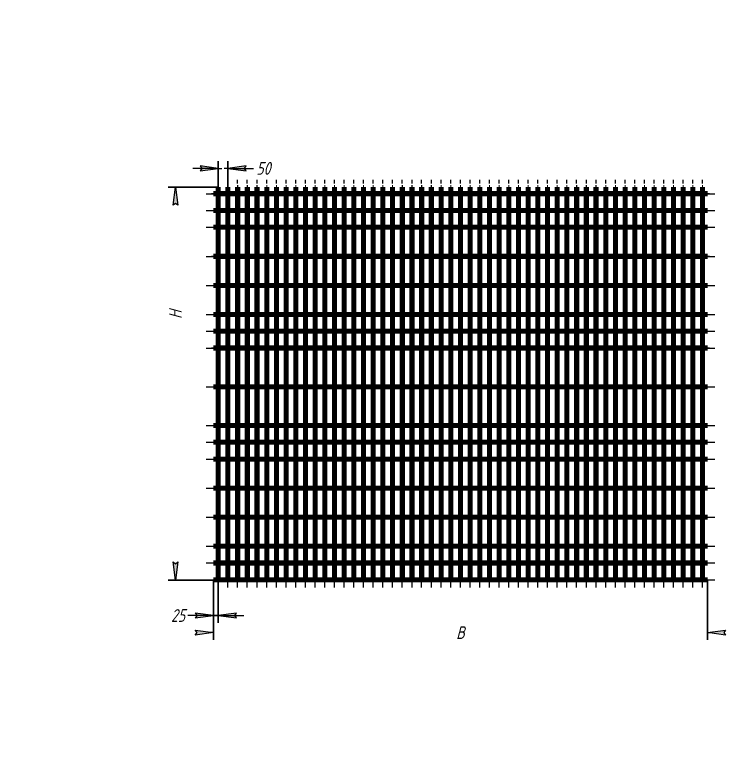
# Model space of a CAD drawing. Header units: millimetres. Extents: x 0 to 594, y 0 to 420.
# Drawn here: x 0 to 195.3, y 220 to 420 of the extents above; entities that cross this region are included whole.
import ezdxf

# ---------------------------------------------------------------- set-up
doc = ezdxf.new("R2010")
doc.units = ezdxf.units.MM
for name, pattern in [('K5LT_AXLED', [16.267104, 11.767104, -1.5, 1.5, -1.5]), ('K5LT_BASIC', [0]), ('K5LT_THIN', [0])]:
    doc.linetypes.add(name, pattern=pattern)
for name, color, linetype, true_color in [('DIM', 6, 'Continuous', 0xff00ff), ('FOR', 7, 'Continuous', 0xffffff), ('G', 3, 'Continuous', 0x00ff00), ('OSI', 2, 'Continuous', 0xffff00), ('R', 1, 'Continuous', 0xff0000)]:
    doc.layers.add(name, color=color, linetype=linetype, true_color=true_color)
doc.layers.add('Системный слой', color=7, linetype='Continuous')
doc.styles.add('KDIMTEXTSTYLE', font='GOST_AU.SHX', dxfattribs={"width": 0.96, "oblique": 15, "height": 5})
doc.dimstyles.new('KDIMSTYLE (0.10)', dxfattribs={"dimtxt": 5, "dimasz": 1, "dimexe": 2, "dimexo": 0, "dimgap": 1, "dimtad": 1, "dimlfac": 10, "dimtxsty": 'KDIMTEXTSTYLE', "dimsah": 1, "dimcen": 0, "dimdle": 1, "dimadec": 0, "dimazin": 0, "dimtfac": 0.667, "dimtmove": 0, "dimatfit": 3, "dimfxl": 1, "dimtvp": 1, "dimtolj": 1, "dimtzin": 0, "dimarcsym": 0})

# ---------------------------------------------------------------- blocks, each defined once
blk = doc.blocks.new('U76')
at = {"layer": 'G', "color": 5, "linetype": 'K5LT_BASIC', "lineweight": 60, "true_color": 0x0000ff}
for p, q in [((55.78, 264.77), (55.78, 372.66)), ((55.78, 372.66), (55.98, 372.66)), ((55.98, 264.77), (55.98, 372.66)), ((55.78, 264.77), (55.98, 264.77))]:
    blk.add_line(p, q, dxfattribs=at)
at = {"layer": 'OSI', "color": 30, "linetype": 'K5LT_AXLED', "lineweight": 18, "true_color": 0xff8000}
blk.add_line((55.88, 262.77), (55.88, 374.66), dxfattribs=at)
blk = doc.blocks.new('U77')
at = {"layer": 'G', "color": 5, "linetype": 'K5LT_BASIC', "lineweight": 60, "true_color": 0x0000ff}
for p, q in [((58.44, 264.77), (58.44, 372.66)), ((58.44, 372.66), (58.64, 372.66)), ((58.64, 264.77), (58.64, 372.66)), ((58.44, 264.77), (58.64, 264.77))]:
    blk.add_line(p, q, dxfattribs=at)
at = {"layer": 'OSI', "color": 30, "linetype": 'K5LT_AXLED', "lineweight": 18, "true_color": 0xff8000}
blk.add_line((58.54, 262.77), (58.54, 374.66), dxfattribs=at)
blk = doc.blocks.new('U78')
at = {"layer": 'G', "color": 5, "linetype": 'K5LT_BASIC', "lineweight": 60, "true_color": 0x0000ff}
for p, q in [((61.1, 264.77), (61.1, 372.66)), ((61.1, 372.66), (61.3, 372.66)), ((61.3, 264.77), (61.3, 372.66)), ((61.1, 264.77), (61.3, 264.77))]:
    blk.add_line(p, q, dxfattribs=at)
at = {"layer": 'OSI', "color": 30, "linetype": 'K5LT_AXLED', "lineweight": 18, "true_color": 0xff8000}
blk.add_line((61.2, 262.77), (61.2, 374.66), dxfattribs=at)
blk = doc.blocks.new('U79')
at = {"layer": 'G', "color": 5, "linetype": 'K5LT_BASIC', "lineweight": 60, "true_color": 0x0000ff}
for p, q in [((63.75, 264.77), (63.75, 372.66)), ((63.75, 372.66), (63.96, 372.66)), ((63.96, 264.77), (63.96, 372.66)), ((63.75, 264.77), (63.96, 264.77))]:
    blk.add_line(p, q, dxfattribs=at)
at = {"layer": 'OSI', "color": 30, "linetype": 'K5LT_AXLED', "lineweight": 18, "true_color": 0xff8000}
blk.add_line((63.85, 262.77), (63.85, 374.66), dxfattribs=at)
blk = doc.blocks.new('U80')
at = {"layer": 'G', "color": 5, "linetype": 'K5LT_BASIC', "lineweight": 60, "true_color": 0x0000ff}
for p, q in [((66.41, 264.77), (66.41, 372.66)), ((66.41, 372.66), (66.61, 372.66)), ((66.61, 264.77), (66.61, 372.66)), ((66.41, 264.77), (66.61, 264.77))]:
    blk.add_line(p, q, dxfattribs=at)
at = {"layer": 'OSI', "color": 30, "linetype": 'K5LT_AXLED', "lineweight": 18, "true_color": 0xff8000}
blk.add_line((66.51, 262.77), (66.51, 374.66), dxfattribs=at)
blk = doc.blocks.new('U81')
at = {"layer": 'G', "color": 5, "linetype": 'K5LT_BASIC', "lineweight": 60, "true_color": 0x0000ff}
for p, q in [((69.07, 264.77), (69.07, 372.66)), ((69.07, 372.66), (69.27, 372.66)), ((69.27, 264.77), (69.27, 372.66)), ((69.07, 264.77), (69.27, 264.77))]:
    blk.add_line(p, q, dxfattribs=at)
at = {"layer": 'OSI', "color": 30, "linetype": 'K5LT_AXLED', "lineweight": 18, "true_color": 0xff8000}
blk.add_line((69.17, 262.77), (69.17, 374.66), dxfattribs=at)
blk = doc.blocks.new('U82')
at = {"layer": 'G', "color": 5, "linetype": 'K5LT_BASIC', "lineweight": 60, "true_color": 0x0000ff}
for p, q in [((71.72, 264.77), (71.72, 372.66)), ((71.72, 372.66), (71.93, 372.66)), ((71.93, 264.77), (71.93, 372.66)), ((71.72, 264.77), (71.93, 264.77))]:
    blk.add_line(p, q, dxfattribs=at)
at = {"layer": 'OSI', "color": 30, "linetype": 'K5LT_AXLED', "lineweight": 18, "true_color": 0xff8000}
blk.add_line((71.83, 262.77), (71.83, 374.66), dxfattribs=at)
blk = doc.blocks.new('U83')
at = {"layer": 'G', "color": 5, "linetype": 'K5LT_BASIC', "lineweight": 60, "true_color": 0x0000ff}
for p, q in [((74.38, 264.77), (74.38, 372.66)), ((74.38, 372.66), (74.58, 372.66)), ((74.58, 264.77), (74.58, 372.66)), ((74.38, 264.77), (74.58, 264.77))]:
    blk.add_line(p, q, dxfattribs=at)
at = {"layer": 'OSI', "color": 30, "linetype": 'K5LT_AXLED', "lineweight": 18, "true_color": 0xff8000}
blk.add_line((74.48, 262.77), (74.48, 374.66), dxfattribs=at)
blk = doc.blocks.new('U84')
at = {"layer": 'G', "color": 5, "linetype": 'K5LT_BASIC', "lineweight": 60, "true_color": 0x0000ff}
for p, q in [((77.04, 264.77), (77.04, 372.66)), ((77.04, 372.66), (77.24, 372.66)), ((77.24, 264.77), (77.24, 372.66)), ((77.04, 264.77), (77.24, 264.77))]:
    blk.add_line(p, q, dxfattribs=at)
at = {"layer": 'OSI', "color": 30, "linetype": 'K5LT_AXLED', "lineweight": 18, "true_color": 0xff8000}
blk.add_line((77.14, 262.77), (77.14, 374.66), dxfattribs=at)
blk = doc.blocks.new('U85')
at = {"layer": 'G', "color": 5, "linetype": 'K5LT_BASIC', "lineweight": 60, "true_color": 0x0000ff}
for p, q in [((79.7, 264.77), (79.7, 372.66)), ((79.7, 372.66), (79.9, 372.66)), ((79.9, 264.77), (79.9, 372.66)), ((79.7, 264.77), (79.9, 264.77))]:
    blk.add_line(p, q, dxfattribs=at)
at = {"layer": 'OSI', "color": 30, "linetype": 'K5LT_AXLED', "lineweight": 18, "true_color": 0xff8000}
blk.add_line((79.8, 262.77), (79.8, 374.66), dxfattribs=at)
blk = doc.blocks.new('U86')
at = {"layer": 'G', "color": 5, "linetype": 'K5LT_BASIC', "lineweight": 60, "true_color": 0x0000ff}
for p, q in [((82.35, 264.77), (82.35, 372.66)), ((82.35, 372.66), (82.56, 372.66)), ((82.56, 264.77), (82.56, 372.66)), ((82.35, 264.77), (82.56, 264.77))]:
    blk.add_line(p, q, dxfattribs=at)
at = {"layer": 'OSI', "color": 30, "linetype": 'K5LT_AXLED', "lineweight": 18, "true_color": 0xff8000}
blk.add_line((82.45, 262.77), (82.45, 374.66), dxfattribs=at)
blk = doc.blocks.new('U87')
at = {"layer": 'G', "color": 5, "linetype": 'K5LT_BASIC', "lineweight": 60, "true_color": 0x0000ff}
for p, q in [((85.01, 264.77), (85.01, 372.66)), ((85.01, 372.66), (85.21, 372.66)), ((85.21, 264.77), (85.21, 372.66)), ((85.01, 264.77), (85.21, 264.77))]:
    blk.add_line(p, q, dxfattribs=at)
at = {"layer": 'OSI', "color": 30, "linetype": 'K5LT_AXLED', "lineweight": 18, "true_color": 0xff8000}
blk.add_line((85.11, 262.77), (85.11, 374.66), dxfattribs=at)
blk = doc.blocks.new('U88')
at = {"layer": 'G', "color": 5, "linetype": 'K5LT_BASIC', "lineweight": 60, "true_color": 0x0000ff}
for p, q in [((87.67, 264.77), (87.67, 372.66)), ((87.67, 372.66), (87.87, 372.66)), ((87.87, 264.77), (87.87, 372.66)), ((87.67, 264.77), (87.87, 264.77))]:
    blk.add_line(p, q, dxfattribs=at)
at = {"layer": 'OSI', "color": 30, "linetype": 'K5LT_AXLED', "lineweight": 18, "true_color": 0xff8000}
blk.add_line((87.77, 262.77), (87.77, 374.66), dxfattribs=at)
blk = doc.blocks.new('U89')
at = {"layer": 'G', "color": 5, "linetype": 'K5LT_BASIC', "lineweight": 60, "true_color": 0x0000ff}
for p, q in [((90.33, 264.77), (90.33, 372.66)), ((90.33, 372.66), (90.53, 372.66)), ((90.53, 264.77), (90.53, 372.66)), ((90.33, 264.77), (90.53, 264.77))]:
    blk.add_line(p, q, dxfattribs=at)
at = {"layer": 'OSI', "color": 30, "linetype": 'K5LT_AXLED', "lineweight": 18, "true_color": 0xff8000}
blk.add_line((90.43, 262.77), (90.43, 374.66), dxfattribs=at)
blk = doc.blocks.new('U90')
at = {"layer": 'G', "color": 5, "linetype": 'K5LT_BASIC', "lineweight": 60, "true_color": 0x0000ff}
for p, q in [((92.98, 264.77), (92.98, 372.66)), ((92.98, 372.66), (93.18, 372.66)), ((93.18, 264.77), (93.18, 372.66)), ((92.98, 264.77), (93.18, 264.77))]:
    blk.add_line(p, q, dxfattribs=at)
at = {"layer": 'OSI', "color": 30, "linetype": 'K5LT_AXLED', "lineweight": 18, "true_color": 0xff8000}
blk.add_line((93.08, 262.77), (93.08, 374.66), dxfattribs=at)
blk = doc.blocks.new('U91')
at = {"layer": 'G', "color": 5, "linetype": 'K5LT_BASIC', "lineweight": 60, "true_color": 0x0000ff}
for p, q in [((95.64, 264.77), (95.64, 372.66)), ((95.64, 372.66), (95.84, 372.66)), ((95.84, 264.77), (95.84, 372.66)), ((95.64, 264.77), (95.84, 264.77))]:
    blk.add_line(p, q, dxfattribs=at)
at = {"layer": 'OSI', "color": 30, "linetype": 'K5LT_AXLED', "lineweight": 18, "true_color": 0xff8000}
blk.add_line((95.74, 262.77), (95.74, 374.66), dxfattribs=at)
blk = doc.blocks.new('U92')
at = {"layer": 'G', "color": 5, "linetype": 'K5LT_BASIC', "lineweight": 60, "true_color": 0x0000ff}
for p, q in [((98.3, 264.77), (98.3, 372.66)), ((98.3, 372.66), (98.5, 372.66)), ((98.5, 264.77), (98.5, 372.66)), ((98.3, 264.77), (98.5, 264.77))]:
    blk.add_line(p, q, dxfattribs=at)
at = {"layer": 'OSI', "color": 30, "linetype": 'K5LT_AXLED', "lineweight": 18, "true_color": 0xff8000}
blk.add_line((98.4, 262.77), (98.4, 374.66), dxfattribs=at)
blk = doc.blocks.new('U93')
at = {"layer": 'G', "color": 5, "linetype": 'K5LT_BASIC', "lineweight": 60, "true_color": 0x0000ff}
for p, q in [((100.95, 264.77), (100.95, 372.66)), ((100.95, 372.66), (101.16, 372.66)), ((101.16, 264.77), (101.16, 372.66)), ((100.95, 264.77), (101.16, 264.77))]:
    blk.add_line(p, q, dxfattribs=at)
at = {"layer": 'OSI', "color": 30, "linetype": 'K5LT_AXLED', "lineweight": 18, "true_color": 0xff8000}
blk.add_line((101.06, 262.77), (101.06, 374.66), dxfattribs=at)
blk = doc.blocks.new('U94')
at = {"layer": 'G', "color": 5, "linetype": 'K5LT_BASIC', "lineweight": 60, "true_color": 0x0000ff}
for p, q in [((103.61, 264.77), (103.61, 372.66)), ((103.61, 372.66), (103.81, 372.66)), ((103.81, 264.77), (103.81, 372.66)), ((103.61, 264.77), (103.81, 264.77))]:
    blk.add_line(p, q, dxfattribs=at)
at = {"layer": 'OSI', "color": 30, "linetype": 'K5LT_AXLED', "lineweight": 18, "true_color": 0xff8000}
blk.add_line((103.71, 262.77), (103.71, 374.66), dxfattribs=at)
blk = doc.blocks.new('U95')
at = {"layer": 'G', "color": 5, "linetype": 'K5LT_BASIC', "lineweight": 60, "true_color": 0x0000ff}
for p, q in [((106.27, 264.77), (106.27, 372.66)), ((106.27, 372.66), (106.47, 372.66)), ((106.47, 264.77), (106.47, 372.66)), ((106.27, 264.77), (106.47, 264.77))]:
    blk.add_line(p, q, dxfattribs=at)
at = {"layer": 'OSI', "color": 30, "linetype": 'K5LT_AXLED', "lineweight": 18, "true_color": 0xff8000}
blk.add_line((106.37, 262.77), (106.37, 374.66), dxfattribs=at)
blk = doc.blocks.new('U96')
at = {"layer": 'G', "color": 5, "linetype": 'K5LT_BASIC', "lineweight": 60, "true_color": 0x0000ff}
for p, q in [((108.93, 264.77), (108.93, 372.66)), ((108.93, 372.66), (109.13, 372.66)), ((109.13, 264.77), (109.13, 372.66)), ((108.93, 264.77), (109.13, 264.77))]:
    blk.add_line(p, q, dxfattribs=at)
at = {"layer": 'OSI', "color": 30, "linetype": 'K5LT_AXLED', "lineweight": 18, "true_color": 0xff8000}
blk.add_line((109.03, 262.77), (109.03, 374.66), dxfattribs=at)
blk = doc.blocks.new('U97')
at = {"layer": 'G', "color": 5, "linetype": 'K5LT_BASIC', "lineweight": 60, "true_color": 0x0000ff}
for p, q in [((111.58, 264.77), (111.58, 372.66)), ((111.58, 372.66), (111.79, 372.66)), ((111.79, 264.77), (111.79, 372.66)), ((111.58, 264.77), (111.79, 264.77))]:
    blk.add_line(p, q, dxfattribs=at)
at = {"layer": 'OSI', "color": 30, "linetype": 'K5LT_AXLED', "lineweight": 18, "true_color": 0xff8000}
blk.add_line((111.68, 262.77), (111.68, 374.66), dxfattribs=at)
blk = doc.blocks.new('U98')
at = {"layer": 'G', "color": 5, "linetype": 'K5LT_BASIC', "lineweight": 60, "true_color": 0x0000ff}
for p, q in [((114.24, 264.77), (114.24, 372.66)), ((114.24, 372.66), (114.44, 372.66)), ((114.44, 264.77), (114.44, 372.66)), ((114.24, 264.77), (114.44, 264.77))]:
    blk.add_line(p, q, dxfattribs=at)
at = {"layer": 'OSI', "color": 30, "linetype": 'K5LT_AXLED', "lineweight": 18, "true_color": 0xff8000}
blk.add_line((114.34, 262.77), (114.34, 374.66), dxfattribs=at)
blk = doc.blocks.new('U99')
at = {"layer": 'G', "color": 5, "linetype": 'K5LT_BASIC', "lineweight": 60, "true_color": 0x0000ff}
for p, q in [((116.9, 264.77), (116.9, 372.66)), ((116.9, 372.66), (117.1, 372.66)), ((117.1, 264.77), (117.1, 372.66)), ((116.9, 264.77), (117.1, 264.77))]:
    blk.add_line(p, q, dxfattribs=at)
at = {"layer": 'OSI', "color": 30, "linetype": 'K5LT_AXLED', "lineweight": 18, "true_color": 0xff8000}
blk.add_line((117, 262.77), (117, 374.66), dxfattribs=at)
blk = doc.blocks.new('U100')
at = {"layer": 'G', "color": 5, "linetype": 'K5LT_BASIC', "lineweight": 60, "true_color": 0x0000ff}
for p, q in [((119.55, 264.77), (119.55, 372.66)), ((119.55, 372.66), (119.76, 372.66)), ((119.76, 264.77), (119.76, 372.66)), ((119.55, 264.77), (119.76, 264.77))]:
    blk.add_line(p, q, dxfattribs=at)
at = {"layer": 'OSI', "color": 30, "linetype": 'K5LT_AXLED', "lineweight": 18, "true_color": 0xff8000}
blk.add_line((119.66, 262.77), (119.66, 374.66), dxfattribs=at)
blk = doc.blocks.new('U101')
at = {"layer": 'G', "color": 5, "linetype": 'K5LT_BASIC', "lineweight": 60, "true_color": 0x0000ff}
for p, q in [((122.21, 264.77), (122.21, 372.66)), ((122.21, 372.66), (122.41, 372.66)), ((122.41, 264.77), (122.41, 372.66)), ((122.21, 264.77), (122.41, 264.77))]:
    blk.add_line(p, q, dxfattribs=at)
at = {"layer": 'OSI', "color": 30, "linetype": 'K5LT_AXLED', "lineweight": 18, "true_color": 0xff8000}
blk.add_line((122.31, 262.77), (122.31, 374.66), dxfattribs=at)
blk = doc.blocks.new('U102')
at = {"layer": 'G', "color": 5, "linetype": 'K5LT_BASIC', "lineweight": 60, "true_color": 0x0000ff}
for p, q in [((124.87, 264.77), (124.87, 372.66)), ((124.87, 372.66), (125.07, 372.66)), ((125.07, 264.77), (125.07, 372.66)), ((124.87, 264.77), (125.07, 264.77))]:
    blk.add_line(p, q, dxfattribs=at)
at = {"layer": 'OSI', "color": 30, "linetype": 'K5LT_AXLED', "lineweight": 18, "true_color": 0xff8000}
blk.add_line((124.97, 262.77), (124.97, 374.66), dxfattribs=at)
blk = doc.blocks.new('U103')
at = {"layer": 'G', "color": 5, "linetype": 'K5LT_BASIC', "lineweight": 60, "true_color": 0x0000ff}
for p, q in [((127.53, 264.77), (127.53, 372.66)), ((127.53, 372.66), (127.73, 372.66)), ((127.73, 264.77), (127.73, 372.66)), ((127.53, 264.77), (127.73, 264.77))]:
    blk.add_line(p, q, dxfattribs=at)
at = {"layer": 'OSI', "color": 30, "linetype": 'K5LT_AXLED', "lineweight": 18, "true_color": 0xff8000}
blk.add_line((127.63, 262.77), (127.63, 374.66), dxfattribs=at)
blk = doc.blocks.new('U104')
at = {"layer": 'G', "color": 5, "linetype": 'K5LT_BASIC', "lineweight": 60, "true_color": 0x0000ff}
for p, q in [((130.18, 264.77), (130.18, 372.66)), ((130.18, 372.66), (130.39, 372.66)), ((130.39, 264.77), (130.39, 372.66)), ((130.18, 264.77), (130.39, 264.77))]:
    blk.add_line(p, q, dxfattribs=at)
at = {"layer": 'OSI', "color": 30, "linetype": 'K5LT_AXLED', "lineweight": 18, "true_color": 0xff8000}
blk.add_line((130.28, 262.77), (130.28, 374.66), dxfattribs=at)
blk = doc.blocks.new('U105')
at = {"layer": 'G', "color": 5, "linetype": 'K5LT_BASIC', "lineweight": 60, "true_color": 0x0000ff}
for p, q in [((132.84, 264.77), (132.84, 372.66)), ((132.84, 372.66), (133.04, 372.66)), ((133.04, 264.77), (133.04, 372.66)), ((132.84, 264.77), (133.04, 264.77))]:
    blk.add_line(p, q, dxfattribs=at)
at = {"layer": 'OSI', "color": 30, "linetype": 'K5LT_AXLED', "lineweight": 18, "true_color": 0xff8000}
blk.add_line((132.94, 262.77), (132.94, 374.66), dxfattribs=at)
blk = doc.blocks.new('U106')
at = {"layer": 'G', "color": 5, "linetype": 'K5LT_BASIC', "lineweight": 60, "true_color": 0x0000ff}
for p, q in [((135.5, 264.77), (135.5, 372.66)), ((135.5, 372.66), (135.7, 372.66)), ((135.7, 264.77), (135.7, 372.66)), ((135.5, 264.77), (135.7, 264.77))]:
    blk.add_line(p, q, dxfattribs=at)
at = {"layer": 'OSI', "color": 30, "linetype": 'K5LT_AXLED', "lineweight": 18, "true_color": 0xff8000}
blk.add_line((135.6, 262.77), (135.6, 374.66), dxfattribs=at)
blk = doc.blocks.new('U107')
at = {"layer": 'G', "color": 5, "linetype": 'K5LT_BASIC', "lineweight": 60, "true_color": 0x0000ff}
for p, q in [((138.16, 264.77), (138.16, 372.66)), ((138.16, 372.66), (138.36, 372.66)), ((138.36, 264.77), (138.36, 372.66)), ((138.16, 264.77), (138.36, 264.77))]:
    blk.add_line(p, q, dxfattribs=at)
at = {"layer": 'OSI', "color": 30, "linetype": 'K5LT_AXLED', "lineweight": 18, "true_color": 0xff8000}
blk.add_line((138.26, 262.77), (138.26, 374.66), dxfattribs=at)
blk = doc.blocks.new('U108')
at = {"layer": 'G', "color": 5, "linetype": 'K5LT_BASIC', "lineweight": 60, "true_color": 0x0000ff}
for p, q in [((140.81, 264.77), (140.81, 372.66)), ((140.81, 372.66), (141.01, 372.66)), ((141.01, 264.77), (141.01, 372.66)), ((140.81, 264.77), (141.01, 264.77))]:
    blk.add_line(p, q, dxfattribs=at)
at = {"layer": 'OSI', "color": 30, "linetype": 'K5LT_AXLED', "lineweight": 18, "true_color": 0xff8000}
blk.add_line((140.91, 262.77), (140.91, 374.66), dxfattribs=at)
blk = doc.blocks.new('U109')
at = {"layer": 'G', "color": 5, "linetype": 'K5LT_BASIC', "lineweight": 60, "true_color": 0x0000ff}
for p, q in [((143.47, 264.77), (143.47, 372.66)), ((143.47, 372.66), (143.67, 372.66)), ((143.67, 264.77), (143.67, 372.66)), ((143.47, 264.77), (143.67, 264.77))]:
    blk.add_line(p, q, dxfattribs=at)
at = {"layer": 'OSI', "color": 30, "linetype": 'K5LT_AXLED', "lineweight": 18, "true_color": 0xff8000}
blk.add_line((143.57, 262.77), (143.57, 374.66), dxfattribs=at)
blk = doc.blocks.new('U110')
at = {"layer": 'G', "color": 5, "linetype": 'K5LT_BASIC', "lineweight": 60, "true_color": 0x0000ff}
for p, q in [((146.13, 264.77), (146.13, 372.66)), ((146.13, 372.66), (146.33, 372.66)), ((146.33, 264.77), (146.33, 372.66)), ((146.13, 264.77), (146.33, 264.77))]:
    blk.add_line(p, q, dxfattribs=at)
at = {"layer": 'OSI', "color": 30, "linetype": 'K5LT_AXLED', "lineweight": 18, "true_color": 0xff8000}
blk.add_line((146.23, 262.77), (146.23, 374.66), dxfattribs=at)
blk = doc.blocks.new('U111')
at = {"layer": 'G', "color": 5, "linetype": 'K5LT_BASIC', "lineweight": 60, "true_color": 0x0000ff}
for p, q in [((148.78, 264.77), (148.78, 372.66)), ((148.78, 372.66), (148.99, 372.66)), ((148.99, 264.77), (148.99, 372.66)), ((148.78, 264.77), (148.99, 264.77))]:
    blk.add_line(p, q, dxfattribs=at)
at = {"layer": 'OSI', "color": 30, "linetype": 'K5LT_AXLED', "lineweight": 18, "true_color": 0xff8000}
blk.add_line((148.88, 262.77), (148.88, 374.66), dxfattribs=at)
blk = doc.blocks.new('U112')
at = {"layer": 'G', "color": 5, "linetype": 'K5LT_BASIC', "lineweight": 60, "true_color": 0x0000ff}
for p, q in [((151.44, 264.77), (151.44, 372.66)), ((151.44, 372.66), (151.64, 372.66)), ((151.64, 264.77), (151.64, 372.66)), ((151.44, 264.77), (151.64, 264.77))]:
    blk.add_line(p, q, dxfattribs=at)
at = {"layer": 'OSI', "color": 30, "linetype": 'K5LT_AXLED', "lineweight": 18, "true_color": 0xff8000}
blk.add_line((151.54, 262.77), (151.54, 374.66), dxfattribs=at)
blk = doc.blocks.new('U113')
at = {"layer": 'G', "color": 5, "linetype": 'K5LT_BASIC', "lineweight": 60, "true_color": 0x0000ff}
for p, q in [((154.1, 264.77), (154.1, 372.66)), ((154.1, 372.66), (154.3, 372.66)), ((154.3, 264.77), (154.3, 372.66)), ((154.1, 264.77), (154.3, 264.77))]:
    blk.add_line(p, q, dxfattribs=at)
at = {"layer": 'OSI', "color": 30, "linetype": 'K5LT_AXLED', "lineweight": 18, "true_color": 0xff8000}
blk.add_line((154.2, 262.77), (154.2, 374.66), dxfattribs=at)
blk = doc.blocks.new('U114')
at = {"layer": 'G', "color": 5, "linetype": 'K5LT_BASIC', "lineweight": 60, "true_color": 0x0000ff}
for p, q in [((156.76, 264.77), (156.76, 372.66)), ((156.76, 372.66), (156.96, 372.66)), ((156.96, 264.77), (156.96, 372.66)), ((156.76, 264.77), (156.96, 264.77))]:
    blk.add_line(p, q, dxfattribs=at)
at = {"layer": 'OSI', "color": 30, "linetype": 'K5LT_AXLED', "lineweight": 18, "true_color": 0xff8000}
blk.add_line((156.86, 262.77), (156.86, 374.66), dxfattribs=at)
blk = doc.blocks.new('U115')
at = {"layer": 'G', "color": 5, "linetype": 'K5LT_BASIC', "lineweight": 60, "true_color": 0x0000ff}
for p, q in [((159.41, 264.77), (159.41, 372.66)), ((159.41, 372.66), (159.61, 372.66)), ((159.61, 264.77), (159.61, 372.66)), ((159.41, 264.77), (159.61, 264.77))]:
    blk.add_line(p, q, dxfattribs=at)
at = {"layer": 'OSI', "color": 30, "linetype": 'K5LT_AXLED', "lineweight": 18, "true_color": 0xff8000}
blk.add_line((159.51, 262.77), (159.51, 374.66), dxfattribs=at)
blk = doc.blocks.new('U116')
at = {"layer": 'G', "color": 5, "linetype": 'K5LT_BASIC', "lineweight": 60, "true_color": 0x0000ff}
for p, q in [((162.07, 264.77), (162.07, 372.66)), ((162.07, 372.66), (162.27, 372.66)), ((162.27, 264.77), (162.27, 372.66)), ((162.07, 264.77), (162.27, 264.77))]:
    blk.add_line(p, q, dxfattribs=at)
at = {"layer": 'OSI', "color": 30, "linetype": 'K5LT_AXLED', "lineweight": 18, "true_color": 0xff8000}
blk.add_line((162.17, 262.77), (162.17, 374.66), dxfattribs=at)
blk = doc.blocks.new('U117')
at = {"layer": 'G', "color": 5, "linetype": 'K5LT_BASIC', "lineweight": 60, "true_color": 0x0000ff}
for p, q in [((164.73, 264.77), (164.73, 372.66)), ((164.73, 372.66), (164.93, 372.66)), ((164.93, 264.77), (164.93, 372.66)), ((164.73, 264.77), (164.93, 264.77))]:
    blk.add_line(p, q, dxfattribs=at)
at = {"layer": 'OSI', "color": 30, "linetype": 'K5LT_AXLED', "lineweight": 18, "true_color": 0xff8000}
blk.add_line((164.83, 262.77), (164.83, 374.66), dxfattribs=at)
blk = doc.blocks.new('U118')
at = {"layer": 'G', "color": 5, "linetype": 'K5LT_BASIC', "lineweight": 60, "true_color": 0x0000ff}
for p, q in [((167.38, 264.77), (167.38, 372.66)), ((167.38, 372.66), (167.59, 372.66)), ((167.59, 264.77), (167.59, 372.66)), ((167.38, 264.77), (167.59, 264.77))]:
    blk.add_line(p, q, dxfattribs=at)
at = {"layer": 'OSI', "color": 30, "linetype": 'K5LT_AXLED', "lineweight": 18, "true_color": 0xff8000}
blk.add_line((167.49, 262.77), (167.49, 374.66), dxfattribs=at)
blk = doc.blocks.new('U119')
at = {"layer": 'G', "color": 5, "linetype": 'K5LT_BASIC', "lineweight": 60, "true_color": 0x0000ff}
for p, q in [((170.04, 264.77), (170.04, 372.66)), ((170.04, 372.66), (170.24, 372.66)), ((170.24, 264.77), (170.24, 372.66)), ((170.04, 264.77), (170.24, 264.77))]:
    blk.add_line(p, q, dxfattribs=at)
at = {"layer": 'OSI', "color": 30, "linetype": 'K5LT_AXLED', "lineweight": 18, "true_color": 0xff8000}
blk.add_line((170.14, 262.77), (170.14, 374.66), dxfattribs=at)
blk = doc.blocks.new('U120')
at = {"layer": 'G', "color": 5, "linetype": 'K5LT_BASIC', "lineweight": 60, "true_color": 0x0000ff}
for p, q in [((172.7, 264.77), (172.7, 372.66)), ((172.7, 372.66), (172.9, 372.66)), ((172.9, 264.77), (172.9, 372.66)), ((172.7, 264.77), (172.9, 264.77))]:
    blk.add_line(p, q, dxfattribs=at)
at = {"layer": 'OSI', "color": 30, "linetype": 'K5LT_AXLED', "lineweight": 18, "true_color": 0xff8000}
blk.add_line((172.8, 262.77), (172.8, 374.66), dxfattribs=at)
blk = doc.blocks.new('U121')
at = {"layer": 'G', "color": 5, "linetype": 'K5LT_BASIC', "lineweight": 60, "true_color": 0x0000ff}
for p, q in [((175.36, 264.77), (175.36, 372.66)), ((175.36, 372.66), (175.56, 372.66)), ((175.56, 264.77), (175.56, 372.66)), ((175.36, 264.77), (175.56, 264.77))]:
    blk.add_line(p, q, dxfattribs=at)
at = {"layer": 'OSI', "color": 30, "linetype": 'K5LT_AXLED', "lineweight": 18, "true_color": 0xff8000}
blk.add_line((175.46, 262.77), (175.46, 374.66), dxfattribs=at)
blk = doc.blocks.new('U122')
at = {"layer": 'G', "color": 5, "linetype": 'K5LT_BASIC', "lineweight": 60, "true_color": 0x0000ff}
for p, q in [((178.01, 264.77), (178.01, 372.66)), ((178.01, 372.66), (178.22, 372.66)), ((178.22, 264.77), (178.22, 372.66)), ((178.01, 264.77), (178.22, 264.77))]:
    blk.add_line(p, q, dxfattribs=at)
at = {"layer": 'OSI', "color": 30, "linetype": 'K5LT_AXLED', "lineweight": 18, "true_color": 0xff8000}
blk.add_line((178.11, 262.77), (178.11, 374.66), dxfattribs=at)
blk = doc.blocks.new('U123')
at = {"layer": 'G', "color": 5, "linetype": 'K5LT_BASIC', "lineweight": 60, "true_color": 0x0000ff}
for p, q in [((180.67, 264.77), (180.67, 372.66)), ((180.67, 372.66), (180.87, 372.66)), ((180.87, 264.77), (180.87, 372.66)), ((180.67, 264.77), (180.87, 264.77))]:
    blk.add_line(p, q, dxfattribs=at)
at = {"layer": 'OSI', "color": 30, "linetype": 'K5LT_AXLED', "lineweight": 18, "true_color": 0xff8000}
blk.add_line((180.77, 262.77), (180.77, 374.66), dxfattribs=at)
blk = doc.blocks.new('U124')
at = {"layer": 'G', "color": 5, "linetype": 'K5LT_BASIC', "lineweight": 60, "true_color": 0x0000ff}
for p, q in [((183.33, 264.77), (183.33, 372.66)), ((183.33, 372.66), (183.53, 372.66)), ((183.53, 264.77), (183.53, 372.66)), ((183.33, 264.77), (183.53, 264.77))]:
    blk.add_line(p, q, dxfattribs=at)
at = {"layer": 'OSI', "color": 30, "linetype": 'K5LT_AXLED', "lineweight": 18, "true_color": 0xff8000}
blk.add_line((183.43, 262.77), (183.43, 374.66), dxfattribs=at)
blk = doc.blocks.new('U125')
at = {"layer": 'G', "color": 5, "linetype": 'K5LT_BASIC', "lineweight": 60, "true_color": 0x0000ff}
for p, q in [((185.98, 264.77), (185.98, 372.66)), ((185.98, 372.66), (186.19, 372.66)), ((186.19, 264.77), (186.19, 372.66)), ((185.98, 264.77), (186.19, 264.77))]:
    blk.add_line(p, q, dxfattribs=at)
at = {"layer": 'OSI', "color": 30, "linetype": 'K5LT_AXLED', "lineweight": 18, "true_color": 0xff8000}
blk.add_line((186.09, 262.77), (186.09, 374.66), dxfattribs=at)
blk = doc.blocks.new('U126')
at = {"layer": 'G', "color": 5, "linetype": 'K5LT_BASIC', "lineweight": 60, "true_color": 0x0000ff}
for p, q in [((188.64, 264.77), (188.64, 372.66)), ((188.64, 372.66), (188.84, 372.66)), ((188.84, 264.77), (188.84, 372.66)), ((188.64, 264.77), (188.84, 264.77))]:
    blk.add_line(p, q, dxfattribs=at)
at = {"layer": 'OSI', "color": 30, "linetype": 'K5LT_AXLED', "lineweight": 18, "true_color": 0xff8000}
blk.add_line((188.74, 262.77), (188.74, 374.66), dxfattribs=at)
blk = doc.blocks.new('U127')
at = {"layer": 'FOR', "true_color": 0xffffff}
blk.add_hatch(color=7, dxfattribs=at).paths.add_polyline_path([(54.55, 264.77), (190.07, 264.77), (190.07, 264.98), (54.55, 264.98)])
at = {"layer": 'G', "color": 5, "linetype": 'K5LT_BASIC', "lineweight": 60, "true_color": 0x0000ff}
for p, q in [((54.55, 264.98), (190.07, 264.98)), ((54.55, 264.98), (54.55, 264.77)), ((54.55, 264.77), (190.07, 264.77)), ((190.07, 264.77), (190.07, 264.98))]:
    blk.add_line(p, q, dxfattribs=at)
at = {"layer": 'OSI', "color": 30, "linetype": 'K5LT_AXLED', "lineweight": 18, "true_color": 0xff8000}
blk.add_line((52.55, 264.88), (192.07, 264.88), dxfattribs=at)
blk = doc.blocks.new('U128')
at = {"layer": 'FOR', "true_color": 0xffffff}
blk.add_hatch(color=7, dxfattribs=at).paths.add_polyline_path([(54.55, 269.38), (190.07, 269.38), (190.07, 269.59), (54.55, 269.59)])
at = {"layer": 'G', "color": 5, "linetype": 'K5LT_BASIC', "lineweight": 60, "true_color": 0x0000ff}
for p, q in [((54.55, 269.59), (190.07, 269.59)), ((54.55, 269.59), (54.55, 269.38)), ((54.55, 269.38), (190.07, 269.38)), ((190.07, 269.38), (190.07, 269.59))]:
    blk.add_line(p, q, dxfattribs=at)
at = {"layer": 'OSI', "color": 30, "linetype": 'K5LT_AXLED', "lineweight": 18, "true_color": 0xff8000}
blk.add_line((52.55, 269.49), (192.07, 269.49), dxfattribs=at)
blk = doc.blocks.new('U129')
at = {"layer": 'FOR', "true_color": 0xffffff}
blk.add_hatch(color=7, dxfattribs=at).paths.add_polyline_path([(54.55, 273.99), (190.07, 273.99), (190.07, 274.2), (54.55, 274.2)])
at = {"layer": 'G', "color": 5, "linetype": 'K5LT_BASIC', "lineweight": 60, "true_color": 0x0000ff}
for p, q in [((54.55, 274.2), (190.07, 274.2)), ((54.55, 274.2), (54.55, 273.99)), ((190.07, 273.99), (190.07, 274.2)), ((54.55, 273.99), (190.07, 273.99))]:
    blk.add_line(p, q, dxfattribs=at)
at = {"layer": 'OSI', "color": 30, "linetype": 'K5LT_AXLED', "lineweight": 18, "true_color": 0xff8000}
blk.add_line((52.55, 274.1), (192.07, 274.1), dxfattribs=at)
blk = doc.blocks.new('U130')
at = {"layer": 'FOR', "true_color": 0xffffff}
blk.add_hatch(color=7, dxfattribs=at).paths.add_polyline_path([(54.55, 281.97), (190.07, 281.97), (190.07, 282.17), (54.55, 282.17)])
at = {"layer": 'G', "color": 5, "linetype": 'K5LT_BASIC', "lineweight": 60, "true_color": 0x0000ff}
for p, q in [((54.55, 282.17), (190.07, 282.17)), ((54.55, 282.17), (54.55, 281.97)), ((190.07, 281.97), (190.07, 282.17)), ((54.55, 281.97), (190.07, 281.97))]:
    blk.add_line(p, q, dxfattribs=at)
at = {"layer": 'OSI', "color": 30, "linetype": 'K5LT_AXLED', "lineweight": 18, "true_color": 0xff8000}
blk.add_line((52.55, 282.07), (192.07, 282.07), dxfattribs=at)
blk = doc.blocks.new('U131')
at = {"layer": 'FOR', "true_color": 0xffffff}
blk.add_hatch(color=7, dxfattribs=at).paths.add_polyline_path([(54.55, 289.94), (190.07, 289.94), (190.07, 290.14), (54.55, 290.14)])
at = {"layer": 'G', "color": 5, "linetype": 'K5LT_BASIC', "lineweight": 60, "true_color": 0x0000ff}
for p, q in [((54.55, 290.14), (190.07, 290.14)), ((54.55, 290.14), (54.55, 289.94)), ((190.07, 289.94), (190.07, 290.14)), ((54.55, 289.94), (190.07, 289.94))]:
    blk.add_line(p, q, dxfattribs=at)
at = {"layer": 'OSI', "color": 30, "linetype": 'K5LT_AXLED', "lineweight": 18, "true_color": 0xff8000}
blk.add_line((52.55, 290.04), (192.07, 290.04), dxfattribs=at)
blk = doc.blocks.new('U132')
at = {"layer": 'FOR', "true_color": 0xffffff}
blk.add_hatch(color=7, dxfattribs=at).paths.add_polyline_path([(54.55, 302.52), (190.07, 302.52), (190.07, 302.72), (54.55, 302.72)])
at = {"layer": 'G', "color": 5, "linetype": 'K5LT_BASIC', "lineweight": 60, "true_color": 0x0000ff}
for p, q in [((54.55, 302.72), (190.07, 302.72)), ((54.55, 302.72), (54.55, 302.52)), ((54.55, 302.52), (190.07, 302.52)), ((190.07, 302.52), (190.07, 302.72))]:
    blk.add_line(p, q, dxfattribs=at)
at = {"layer": 'OSI', "color": 30, "linetype": 'K5LT_AXLED', "lineweight": 18, "true_color": 0xff8000}
blk.add_line((52.55, 302.62), (192.07, 302.62), dxfattribs=at)
blk = doc.blocks.new('U133')
at = {"layer": 'FOR', "true_color": 0xffffff}
blk.add_hatch(color=7, dxfattribs=at).paths.add_polyline_path([(54.55, 297.91), (190.07, 297.91), (190.07, 298.11), (54.55, 298.11)])
at = {"layer": 'G', "color": 5, "linetype": 'K5LT_BASIC', "lineweight": 60, "true_color": 0x0000ff}
for p, q in [((54.55, 298.11), (190.07, 298.11)), ((54.55, 298.11), (54.55, 297.91)), ((190.07, 297.91), (190.07, 298.11)), ((54.55, 297.91), (190.07, 297.91))]:
    blk.add_line(p, q, dxfattribs=at)
at = {"layer": 'OSI', "color": 30, "linetype": 'K5LT_AXLED', "lineweight": 18, "true_color": 0xff8000}
blk.add_line((52.55, 298.01), (192.07, 298.01), dxfattribs=at)
blk = doc.blocks.new('U134')
at = {"layer": 'FOR', "true_color": 0xffffff}
blk.add_hatch(color=7, dxfattribs=at).paths.add_polyline_path([(54.55, 307.13), (190.07, 307.13), (190.07, 307.33), (54.55, 307.33)])
at = {"layer": 'G', "color": 5, "linetype": 'K5LT_BASIC', "lineweight": 60, "true_color": 0x0000ff}
for p, q in [((54.55, 307.33), (190.07, 307.33)), ((54.55, 307.33), (54.55, 307.13)), ((54.55, 307.13), (190.07, 307.13)), ((190.07, 307.13), (190.07, 307.33))]:
    blk.add_line(p, q, dxfattribs=at)
at = {"layer": 'OSI', "color": 30, "linetype": 'K5LT_AXLED', "lineweight": 18, "true_color": 0xff8000}
blk.add_line((52.55, 307.23), (192.07, 307.23), dxfattribs=at)
blk = doc.blocks.new('U135')
at = {"layer": 'FOR', "true_color": 0xffffff}
blk.add_hatch(color=7, dxfattribs=at).paths.add_polyline_path([(54.55, 317.76), (190.07, 317.76), (190.07, 317.96), (54.55, 317.96)])
at = {"layer": 'G', "color": 5, "linetype": 'K5LT_BASIC', "lineweight": 60, "true_color": 0x0000ff}
for p, q in [((54.55, 317.96), (190.07, 317.96)), ((54.55, 317.96), (54.55, 317.76)), ((54.55, 317.76), (190.07, 317.76)), ((190.07, 317.76), (190.07, 317.96))]:
    blk.add_line(p, q, dxfattribs=at)
at = {"layer": 'OSI', "color": 30, "linetype": 'K5LT_AXLED', "lineweight": 18, "true_color": 0xff8000}
blk.add_line((52.55, 317.86), (192.07, 317.86), dxfattribs=at)
blk = doc.blocks.new('U136')
at = {"layer": 'FOR', "true_color": 0xffffff}
blk.add_hatch(color=7, dxfattribs=at).paths.add_polyline_path([(54.55, 328.39), (190.07, 328.39), (190.07, 328.59), (54.55, 328.59)])
at = {"layer": 'G', "color": 5, "linetype": 'K5LT_BASIC', "lineweight": 60, "true_color": 0x0000ff}
for p, q in [((54.55, 328.59), (190.07, 328.59)), ((54.55, 328.59), (54.55, 328.39)), ((54.55, 328.39), (190.07, 328.39)), ((190.07, 328.39), (190.07, 328.59))]:
    blk.add_line(p, q, dxfattribs=at)
at = {"layer": 'OSI', "color": 30, "linetype": 'K5LT_AXLED', "lineweight": 18, "true_color": 0xff8000}
blk.add_line((52.55, 328.49), (192.07, 328.49), dxfattribs=at)
blk = doc.blocks.new('U137')
at = {"layer": 'FOR', "true_color": 0xffffff}
blk.add_hatch(color=7, dxfattribs=at).paths.add_polyline_path([(54.55, 333), (190.07, 333), (190.07, 333.2), (54.55, 333.2)])
at = {"layer": 'G', "color": 5, "linetype": 'K5LT_BASIC', "lineweight": 60, "true_color": 0x0000ff}
for p, q in [((54.55, 333.2), (190.07, 333.2)), ((54.55, 333.2), (54.55, 333)), ((54.55, 333), (190.07, 333)), ((190.07, 333), (190.07, 333.2))]:
    blk.add_line(p, q, dxfattribs=at)
at = {"layer": 'OSI', "color": 30, "linetype": 'K5LT_AXLED', "lineweight": 18, "true_color": 0xff8000}
blk.add_line((52.55, 333.1), (192.07, 333.1), dxfattribs=at)
blk = doc.blocks.new('U138')
at = {"layer": 'FOR', "true_color": 0xffffff}
blk.add_hatch(color=7, dxfattribs=at).paths.add_polyline_path([(54.55, 337.61), (190.07, 337.61), (190.07, 337.81), (54.55, 337.81)])
at = {"layer": 'G', "color": 5, "linetype": 'K5LT_BASIC', "lineweight": 60, "true_color": 0x0000ff}
for p, q in [((54.55, 337.81), (190.07, 337.81)), ((54.55, 337.81), (54.55, 337.61)), ((54.55, 337.61), (190.07, 337.61)), ((190.07, 337.61), (190.07, 337.81))]:
    blk.add_line(p, q, dxfattribs=at)
at = {"layer": 'OSI', "color": 30, "linetype": 'K5LT_AXLED', "lineweight": 18, "true_color": 0xff8000}
blk.add_line((52.55, 337.71), (192.07, 337.71), dxfattribs=at)
blk = doc.blocks.new('U139')
at = {"layer": 'FOR', "true_color": 0xffffff}
blk.add_hatch(color=7, dxfattribs=at).paths.add_polyline_path([(54.55, 345.58), (190.07, 345.58), (190.07, 345.78), (54.55, 345.78)])
at = {"layer": 'G', "color": 5, "linetype": 'K5LT_BASIC', "lineweight": 60, "true_color": 0x0000ff}
for p, q in [((54.55, 345.78), (190.07, 345.78)), ((54.55, 345.78), (54.55, 345.58)), ((54.55, 345.58), (190.07, 345.58)), ((190.07, 345.58), (190.07, 345.78))]:
    blk.add_line(p, q, dxfattribs=at)
at = {"layer": 'OSI', "color": 30, "linetype": 'K5LT_AXLED', "lineweight": 18, "true_color": 0xff8000}
blk.add_line((52.55, 345.68), (192.07, 345.68), dxfattribs=at)
blk = doc.blocks.new('U140')
at = {"layer": 'FOR', "true_color": 0xffffff}
blk.add_hatch(color=7, dxfattribs=at).paths.add_polyline_path([(54.55, 353.55), (190.07, 353.55), (190.07, 353.75), (54.55, 353.75)])
at = {"layer": 'G', "color": 5, "linetype": 'K5LT_BASIC', "lineweight": 60, "true_color": 0x0000ff}
for p, q in [((54.55, 353.75), (190.07, 353.75)), ((54.55, 353.75), (54.55, 353.55)), ((54.55, 353.55), (190.07, 353.55)), ((190.07, 353.55), (190.07, 353.75))]:
    blk.add_line(p, q, dxfattribs=at)
at = {"layer": 'OSI', "color": 30, "linetype": 'K5LT_AXLED', "lineweight": 18, "true_color": 0xff8000}
blk.add_line((52.55, 353.65), (192.07, 353.65), dxfattribs=at)
blk = doc.blocks.new('U141')
at = {"layer": 'FOR', "true_color": 0xffffff}
blk.add_hatch(color=7, dxfattribs=at).paths.add_polyline_path([(54.55, 361.52), (190.07, 361.52), (190.07, 361.72), (54.55, 361.72)])
at = {"layer": 'G', "color": 5, "linetype": 'K5LT_BASIC', "lineweight": 60, "true_color": 0x0000ff}
for p, q in [((54.55, 361.72), (190.07, 361.72)), ((54.55, 361.72), (54.55, 361.52)), ((54.55, 361.52), (190.07, 361.52)), ((190.07, 361.52), (190.07, 361.72))]:
    blk.add_line(p, q, dxfattribs=at)
at = {"layer": 'OSI', "color": 30, "linetype": 'K5LT_AXLED', "lineweight": 18, "true_color": 0xff8000}
blk.add_line((52.55, 361.62), (192.07, 361.62), dxfattribs=at)
blk = doc.blocks.new('U142')
at = {"layer": 'FOR', "true_color": 0xffffff}
blk.add_hatch(color=7, dxfattribs=at).paths.add_polyline_path([(54.55, 366.13), (190.07, 366.13), (190.07, 366.34), (54.55, 366.34)])
at = {"layer": 'G', "color": 5, "linetype": 'K5LT_BASIC', "lineweight": 60, "true_color": 0x0000ff}
for p, q in [((54.55, 366.34), (190.07, 366.34)), ((54.55, 366.34), (54.55, 366.13)), ((54.55, 366.13), (190.07, 366.13)), ((190.07, 366.13), (190.07, 366.34))]:
    blk.add_line(p, q, dxfattribs=at)
at = {"layer": 'OSI', "color": 30, "linetype": 'K5LT_AXLED', "lineweight": 18, "true_color": 0xff8000}
blk.add_line((52.55, 366.23), (192.07, 366.23), dxfattribs=at)
blk = doc.blocks.new('U143')
at = {"layer": 'FOR', "true_color": 0xffffff}
blk.add_hatch(color=7, dxfattribs=at).paths.add_polyline_path([(54.55, 370.74), (190.07, 370.74), (190.07, 370.95), (54.55, 370.95)])
at = {"layer": 'G', "color": 5, "linetype": 'K5LT_BASIC', "lineweight": 60, "true_color": 0x0000ff}
for p, q in [((54.55, 370.95), (190.07, 370.95)), ((54.55, 370.95), (54.55, 370.74)), ((54.55, 370.74), (190.07, 370.74)), ((190.07, 370.74), (190.07, 370.95))]:
    blk.add_line(p, q, dxfattribs=at)
at = {"layer": 'OSI', "color": 30, "linetype": 'K5LT_AXLED', "lineweight": 18, "true_color": 0xff8000}
blk.add_line((52.55, 370.84), (192.07, 370.84), dxfattribs=at)
blk = doc.blocks.new('U75')
at = {"layer": 'Системный слой'}
for name in ['U76', 'U77', 'U78', 'U79', 'U80', 'U81', 'U82', 'U83', 'U84', 'U85', 'U86', 'U87', 'U88', 'U89', 'U90', 'U91', 'U92', 'U93', 'U94', 'U95', 'U96', 'U97', 'U98', 'U99', 'U100', 'U101', 'U102', 'U103', 'U104', 'U105', 'U106', 'U107', 'U108', 'U109', 'U110', 'U111', 'U112', 'U113', 'U114', 'U115', 'U116', 'U117', 'U118', 'U119', 'U120', 'U121', 'U122', 'U123', 'U124', 'U125', 'U126', 'U143', 'U142', 'U141', 'U140', 'U139', 'U138', 'U137', 'U136', 'U135', 'U134', 'U132', 'U133', 'U131', 'U130', 'U129', 'U128', 'U127']:
    blk.add_blockref(name, (0, 0), dxfattribs=at)
blk = doc.blocks.new('KDIMARROW_01')
at = {"layer": 'FOR'}
blk.add_hatch(color=0, dxfattribs=at).paths.add_polyline_path([(0, 0), (-5, 0.66), (-4.5, 0), (-5, -0.66)])
at = {"layer": 'R', "color": 0, "linetype": 'K5LT_THIN', "lineweight": 18}
for p, q in [((-4.5, 0), (-5, 0.66)), ((-5, 0.66), (0, 0)), ((0, 0), (-5, -0.66)), ((-5, -0.66), (-4.5, 0)), ((0, 0), (-1, 0))]:
    blk.add_line(p, q, dxfattribs=at)
blk = doc.blocks.new('KDIMARROW_02')
at = {"layer": 'FOR'}
blk.add_hatch(color=0, dxfattribs=at).paths.add_polyline_path([(4.5, 0), (5, 0.66), (0, 0), (5, -0.66)])
at = {"layer": 'R', "color": 0, "linetype": 'K5LT_THIN', "lineweight": 18}
for p, q in [((0, 0), (-1, 0)), ((5, 0.66), (0, 0)), ((0, 0), (5, -0.66)), ((0, 0), (7, 0)), ((4.5, 0), (5, 0.66)), ((5, -0.66), (4.5, 0))]:
    blk.add_line(p, q, dxfattribs=at)

msp = doc.modelspace()

# ---------------------------------------------------------------- block references
at = {"layer": 'Системный слой'}
msp.add_blockref('U75', (0, 0), dxfattribs=at)

# ---------------------------------------------------------------- dimensions: what is measured, and where the dimension line sits
at = {"layer": 'DIM', "color": 7}
for base, p1, p2, location, text, override in [((55.8827, 377.7908), (58.5399, 264.774), (55.8827, 264.774), (68.2561, 377.7908), '\\H3.5;\\W0.965;\\Q15;\\H3.5;\\W0.965;\\Q15;\\Q15;50', {"dimexo": 0, "dimblk1": 'KDIMARROW_02', "dimblk2": 'KDIMARROW_02', "dimse1": 0, "dimse2": 0, "dimclrt": 7, "dimtolj": 1}), ((54.5541, 255.0784), (55.8827, 264.774), (54.5541, 264.774), (44.838, 255.0784), '\\H3.5;\\W0.965;\\Q15;\\H3.5;\\W0.965;\\Q15;\\Q15;25', {"dimexo": 0, "dimblk1": 'KDIMARROW_02', "dimblk2": 'KDIMARROW_02', "dimse1": 0, "dimse2": 0, "dimclrt": 7, "dimtolj": 1}), ((54.5541, 250.3813), (190.0716, 264.774), (54.5541, 264.774), (122.3128, 250.3813), '\\H3.5;\\W0.965;\\Q15;\\H3.5;\\W0.965;\\Q15;\\Q15;B', {"dimexo": 0, "dimblk1": 'KDIMARROW_01', "dimblk2": 'KDIMARROW_01', "dimse1": 0, "dimse2": 0, "dimclrt": 7, "dimtolj": 1})]:
    msp.add_linear_dim(base=base, p1=p1, p2=p2, location=location, text=text, dimstyle='KDIMSTYLE (0.10)', override=override, dxfattribs=at).render()
msp.add_linear_dim(base=(44.1268, 372.6566), p1=(54.5541, 264.774), p2=(55.7817, 372.6566), angle=90, location=(44.1268, 337.6566), text='\\H3.5;\\W0.965;\\Q15;\\H3.5;\\W0.965;\\Q15;\\Q15;H', dimstyle='KDIMSTYLE (0.10)', override={"dimexo": 0, "dimblk1": 'KDIMARROW_01', "dimblk2": 'KDIMARROW_01', "dimse1": 0, "dimse2": 0, "dimclrt": 7, "dimtolj": 1}, dxfattribs=at).render()

doc.saveas('drawing.dxf')
